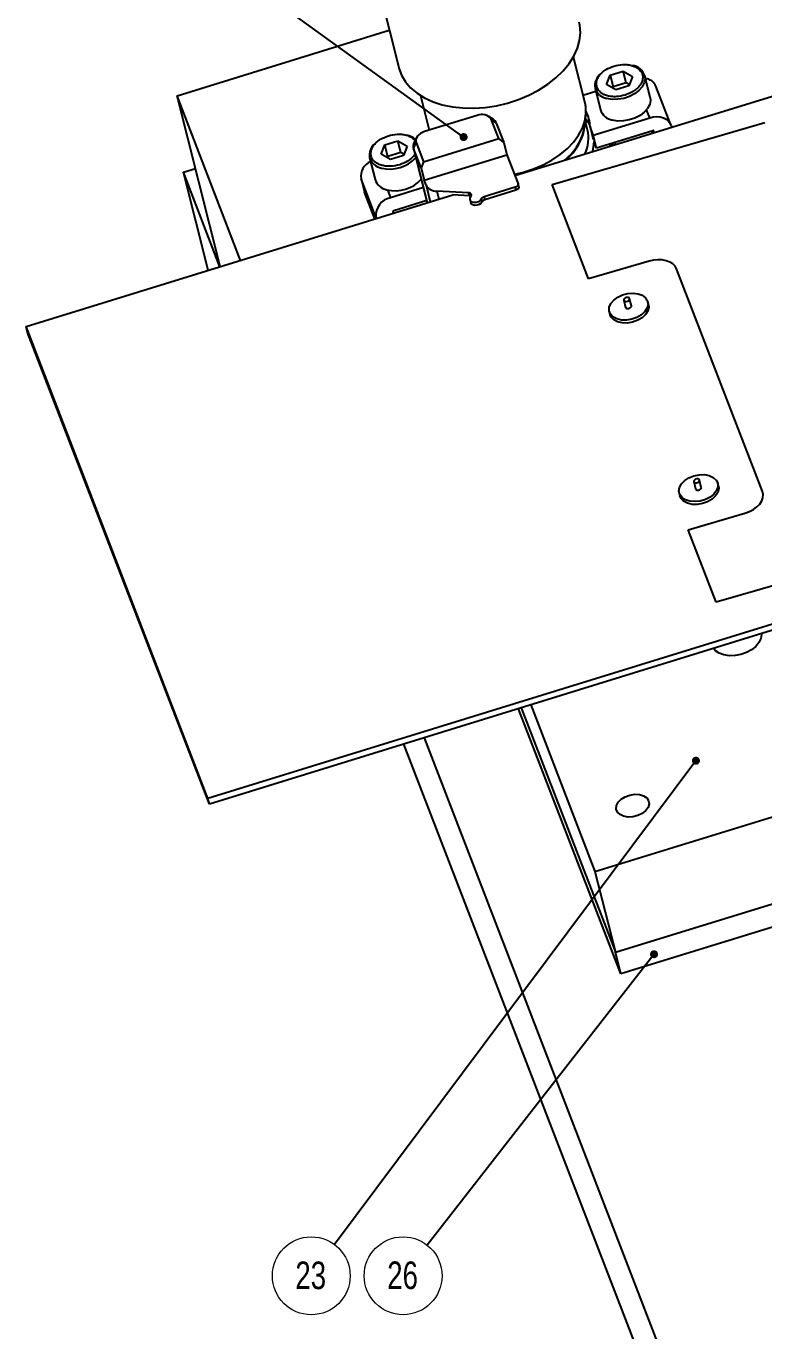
# Model space of a CAD drawing. Header units: millimetres. Extents: x 4 to 895, y 5 to 1495.
# Drawn here: x 485.5 to 579.1, y 181.5 to 347 of the extents above; entities that cross this region are included whole.
import ezdxf

# ---------------------------------------------------------------- set-up
doc = ezdxf.new("R2010")
doc.units = ezdxf.units.MM
doc.styles.add('SLDTEXTSTYLE0', font='TXT', dxfattribs={"width": 0.75})
doc.dimstyles.new('SLDDIMSTYLE1', dxfattribs={"dimtxt": 0.18, "dimasz": 1.016, "dimexe": 0, "dimexo": 0.0625, "dimgap": 0, "dimtad": 0, "dimtih": 1, "dimtoh": 1, "dimdec": 0, "dimrnd": 1e-09, "dimzin": 0, "dimdsep": 46, "dimtxsty": 'Standard', "dimblk1": 'DOT', "dimblk2": 'DOT', "dimsah": 1, "dimcen": 0.09, "dimadec": 0, "dimazin": 0, "dimtfac": 1.016, "dimtdec": 0, "dimtofl": 0, "dimtmove": 0, "dimatfit": 3, "dimldrblk": 'DOT', "dimfxl": 1, "dimfrac": 2, "dimtolj": 1, "dimtzin": 0, "dimarcsym": 0})

# ---------------------------------------------------------------- blocks, each defined once
blk = doc.blocks.new('SW_NOTE_25')
at = {"color": 0, "linetype": 'Continuous', "lineweight": 0}
blk.add_circle((-2.96, -3.96), 4.94, dxfattribs=at)
at = {"color": 0, "linetype": 'Continuous', "lineweight": 0, "insert": (-3.03, -2.15), "char_height": 3.5, "attachment_point": 2, "style": 'SLDTEXTSTYLE0'}
blk.add_mtext('23', dxfattribs=at)
blk = doc.blocks.new('_Dot')
at = {"color": 0, "linetype": 'ByBlock', "lineweight": -2}
blk.add_line((-0.5, 0), (-1, 0), dxfattribs=at)
at = {"color": 0, "linetype": 'ByBlock', "const_width": 0.5}
blk.add_lwpolyline([(-0.25, 0, 1), (0.25, 0, 1)], format="xyb", close=True, dxfattribs=at)
blk = doc.blocks.new('SW_NOTE_28')
at = {"color": 0, "linetype": 'Continuous', "lineweight": 0}
blk.add_circle((-3.04, -3.89), 4.94, dxfattribs=at)
at = {"color": 0, "linetype": 'Continuous', "lineweight": 0, "insert": (-3.11, -2.08), "char_height": 3.5, "attachment_point": 2, "style": 'SLDTEXTSTYLE0'}
blk.add_mtext('26', dxfattribs=at)

msp = doc.modelspace()

# ---------------------------------------------------------------- linework, layer by layer
at = {"color": 7, "linetype": 'Continuous', "lineweight": 25}
for p, q in [((527.306, 363.4), (532.78, 341.716)), ((504.647, 338.155), (531.58, 346.468)), ((556.419, 337.19), (554.937, 343.061)), ((547.521, 328.018), (592.088, 341.773)), ((559.618, 340.739), (561.27, 341.249)), ((561.27, 341.249), (562.451, 340.583)), ((561.64, 339.784), (561.27, 341.249)), ((559.147, 339.564), (559.618, 340.739)), ((560.328, 338.898), (559.147, 339.564)), ((559.618, 340.739), (559.988, 339.274)), ((559.988, 339.274), (559.927, 339.124)), ((561.64, 339.784), (559.988, 339.274)), ((561.98, 339.408), (560.328, 338.898)), ((562.04, 339.558), (561.64, 339.784)), ((562.451, 340.583), (561.98, 339.408)), ((564.69, 337.939), (563.996, 340.686)), ((567.309, 334.472), (565.427, 339.351)), ((512.704, 317.271), (504.647, 338.155)), ((510.12, 316.474), (504.647, 338.155)), ((535.545, 338.166), (536.652, 333.78)), ((556.16, 338.213), (557.79, 338.716)), ((557.694, 339.095), (558.388, 336.348)), ((542.732, 335.657), (536.056, 333.596)), ((544.766, 335.161), (544.226, 335.531)), ((545.465, 332.723), (544.518, 335.178)), ((545.155, 334.69), (544.518, 335.178)), ((545.155, 334.69), (546.102, 332.235)), ((552.252, 326.902), (579.224, 334.749)), ((556.385, 334.273), (556.526, 335.647)), ((556.748, 333.844), (556.459, 334.99)), ((557.472, 333.158), (564.626, 335.366)), ((567.359, 334.314), (567.4, 334.153)), ((535.032, 332.834), (534.732, 332.253)), ((535.927, 329.779), (545.465, 332.723)), ((546.102, 332.235), (545.465, 332.723)), ((557.472, 333.158), (557.057, 334.234)), ((557.057, 334.234), (557.472, 332.592)), ((557.888, 331.51), (557.472, 333.158)), ((565.042, 333.718), (557.888, 331.51)), ((565.02, 333.419), (564.919, 333.68)), ((565.206, 333.476), (565.156, 333.674)), ((530.533, 330.732), (531.004, 331.908)), ((531.004, 331.908), (532.656, 332.417)), ((531.374, 330.442), (531.004, 331.908)), ((532.656, 332.417), (533.837, 331.752)), ((533.026, 330.952), (532.656, 332.417)), ((533.837, 331.752), (533.366, 330.576)), ((534.632, 331.551), (536.391, 324.583)), ((534.664, 331.452), (534.98, 332.234)), ((535.611, 328.997), (534.664, 331.452)), ((534.98, 332.234), (535.927, 329.779)), ((546.102, 332.235), (546.497, 330.672)), ((557.888, 331.51), (557.571, 332.332)), ((559.594, 331.744), (559.641, 332.051)), ((559.926, 331.847), (559.959, 332.149)), ((560.29, 331.959), (560.241, 332.236)), ((529.08, 330.263), (529.773, 327.516)), ((531.714, 330.066), (530.533, 330.732)), ((531.374, 330.442), (531.313, 330.292)), ((533.026, 330.952), (531.374, 330.442)), ((533.366, 330.576), (531.714, 330.066)), ((533.426, 330.727), (533.026, 330.952)), ((535.927, 329.779), (535.611, 328.997)), ((536.005, 327.434), (546.497, 330.672)), ((546.497, 330.672), (547.918, 326.99)), ((505.46, 328.454), (506.978, 328.922)), ((508.602, 316.006), (505.46, 328.454)), ((510.085, 316.463), (505.46, 328.454)), ((535.611, 328.997), (536.005, 327.434)), ((529.874, 322.745), (527.992, 327.624)), ((527.992, 327.624), (528.427, 325.903)), ((535.907, 326.502), (531.72, 325.21)), ((536.241, 326.823), (536.005, 327.434)), ((541.64, 325.832), (537.605, 326.054)), ((547.559, 326.535), (543.603, 325.314)), ((547.652, 326.169), (543.695, 324.948)), ((548.018, 326.598), (547.926, 326.965)), ((556.879, 314.935), (552.252, 326.902)), ((485.48, 308.869), (539.629, 325.582)), ((529.729, 322.526), (528.427, 325.903)), ((536.323, 324.854), (532.136, 323.561)), ((541.732, 325.466), (539.629, 325.582)), ((541.831, 324.929), (541.923, 324.562)), ((541.85, 325.151), (541.976, 325.467)), ((529.874, 322.745), (529.915, 322.584)), ((532.109, 323.261), (532.059, 323.459)), ((564.546, 317.166), (556.879, 314.935)), ((578.942, 287.945), (568.047, 316.186)), ((561.343, 312.223), (561.574, 311.307)), ((562.301, 311.49), (562.07, 312.406)), ((564.478, 311.65), (564.386, 312.017)), ((559.489, 310.781), (559.582, 310.414)), ((508.565, 249.028), (485.48, 308.869)), ((485.665, 308.136), (485.48, 308.869)), ((508.75, 248.296), (485.665, 308.136)), ((570.222, 289.207), (570.453, 288.291)), ((571.18, 288.475), (570.949, 289.39)), ((573.357, 288.635), (573.265, 289.001)), ((568.368, 287.765), (568.461, 287.399)), ((569.51, 283.102), (576.72, 285.2)), ((573.07, 273.896), (569.51, 283.102)), ((581.421, 276.326), (573.07, 273.896)), ((583.012, 272.006), (508.565, 249.028)), ((583.589, 271.394), (508.75, 248.296)), ((560.964, 226.756), (547.984, 260.405)), ((548.311, 260.506), (560.271, 229.504)), ((549.533, 260.883), (557.682, 239.759)), ((567.391, 175.511), (536.061, 256.725)), ((572.939, 153.534), (533.443, 255.917)), ((508.75, 248.296), (508.565, 249.028)), ((557.682, 239.759), (589.682, 249.636)), ((557.682, 239.759), (560.271, 229.504)), ((560.271, 229.504), (590.537, 238.845)), ((591.23, 236.098), (560.964, 226.756)), ((560.964, 226.756), (560.271, 229.504))]:
    msp.add_line(p, q, dxfattribs=at)
at = {"color": 8, "linetype": 'Continuous', "lineweight": 25}
for p, q in [((564.626, 335.366), (564.24, 336.366)), ((565.156, 333.674), (565.151, 333.687)), ((534.664, 331.452), (536.397, 324.584)), ((553.785, 329.951), (554.224, 330.344)), ((531.334, 326.21), (531.72, 325.21)), ((536.241, 326.823), (536.776, 324.701)), ((537.605, 326.054), (537.862, 325.036)), ((547.559, 326.535), (547.652, 326.169)), ((541.64, 325.832), (541.732, 325.466)), ((543.256, 325.049), (543.348, 324.683)), ((543.603, 325.314), (543.695, 324.948))]:
    msp.add_line(p, q, dxfattribs=at)
at = {"color": 7, "linetype": 'Continuous', "lineweight": 25, "flags": 128}
for points in [[(543.736, 336.67), (545.165, 336.889), (546.58, 337.225), (547.959, 337.672), (549.282, 338.225), (550.528, 338.874), (551.679, 339.611), (552.717, 340.423), (553.627, 341.298), (554.394, 342.224), (555.006, 343.186), (555.456, 344.169), (555.736, 345.159), (555.841, 346.141), (555.77, 347.099), (555.686, 347.498)], [(532.78, 341.716), (532.797, 341.649), (533.129, 340.753), (533.629, 339.915), (534.29, 339.148), (535.102, 338.464), (536.052, 337.873), (537.126, 337.384), (538.308, 337.004), (539.58, 336.74), (540.922, 336.595), (542.314, 336.572), (543.736, 336.67)], [(564.69, 337.939), (564.732, 337.551), (564.632, 337.039), (564.366, 336.532), (563.947, 336.058), (563.398, 335.643), (562.749, 335.308), (562.035, 335.073), (561.294, 334.949), (560.566, 334.943), (559.891, 335.056)], [(547.452, 328.197), (548.61, 328.465), (549.879, 328.872), (551.091, 329.383), (552.225, 329.991), (553.262, 330.683), (554.181, 331.447), (554.968, 332.27), (555.607, 333.138), (556.088, 334.034), (556.401, 334.943), (556.542, 335.848), (556.508, 336.733), (556.419, 337.19)], [(564.626, 335.366), (565.081, 335.47), (565.536, 335.503), (565.972, 335.462), (566.375, 335.351), (566.727, 335.172), (567.015, 334.933), (567.228, 334.644), (567.359, 334.314)], [(536.056, 333.596), (535.784, 333.492), (535.535, 333.357), (535.321, 333.195), (535.148, 333.014), (535.024, 332.82), (534.953, 332.62), (534.938, 332.422), (534.98, 332.234)], [(547.918, 326.99), (547.932, 326.927), (547.927, 326.861), (547.903, 326.794), (547.862, 326.729), (547.804, 326.669), (547.733, 326.615), (547.65, 326.57), (547.559, 326.535)], [(548.018, 326.598), (548.024, 326.561), (548.019, 326.495), (547.996, 326.428), (547.954, 326.363), (547.897, 326.303), (547.825, 326.249), (547.742, 326.204), (547.652, 326.169)], [(541.976, 325.467), (541.994, 325.534), (541.992, 325.599), (541.972, 325.66), (541.934, 325.715), (541.879, 325.761), (541.81, 325.797), (541.729, 325.821), (541.64, 325.832)], [(543.256, 325.049), (543.115, 324.863), (542.892, 324.713), (542.619, 324.622), (542.338, 324.604), (542.088, 324.661), (541.909, 324.784), (541.825, 324.956), (541.85, 325.151)], [(543.348, 324.683), (543.207, 324.497), (542.984, 324.347), (542.712, 324.256), (542.43, 324.238), (542.181, 324.295), (542.001, 324.418), (541.923, 324.562)], [(568.047, 316.186), (567.857, 316.523), (567.568, 316.815), (567.19, 317.051), (566.738, 317.221), (566.228, 317.32), (565.678, 317.344), (565.111, 317.292), (564.546, 317.166)], [(564.346, 312.142), (564.418, 311.696), (564.306, 311.229), (564.018, 310.773), (563.576, 310.365), (563.013, 310.033), (562.37, 309.802), (561.694, 309.689), (561.037, 309.704), (560.447, 309.844), (559.967, 310.099), (559.633, 310.451), (559.47, 310.873), (559.49, 311.334), (559.692, 311.8), (560.06, 312.236), (560.568, 312.61), (561.177, 312.894), (561.842, 313.067), (562.515, 313.117), (563.144, 313.039), (563.685, 312.839), (564.095, 312.533), (564.346, 312.142)], [(564.478, 311.65), (564.51, 311.33), (564.398, 310.862), (564.111, 310.407), (563.669, 309.998), (563.105, 309.666), (562.462, 309.436), (561.787, 309.323), (561.13, 309.338), (560.539, 309.478), (560.059, 309.733), (559.725, 310.085), (559.582, 310.414)], [(561.349, 312.204), (561.41, 312.124), (561.516, 312.074), (561.652, 312.059), (561.795, 312.084), (561.925, 312.144), (562.022, 312.23), (562.071, 312.328), (562.064, 312.425), (562.003, 312.504), (561.897, 312.555), (561.761, 312.569), (561.618, 312.544), (561.487, 312.485), (561.391, 312.399), (561.342, 312.3), (561.349, 312.204)], [(561.574, 311.307), (561.58, 311.288), (561.641, 311.209), (561.747, 311.158), (561.883, 311.144), (562.026, 311.168), (562.156, 311.228), (562.253, 311.314), (562.302, 311.413), (562.301, 311.49)], [(570.918, 290.079), (571.583, 290.091), (572.191, 289.977), (572.698, 289.744), (573.064, 289.411), (573.265, 289.001), (573.283, 288.545), (573.119, 288.078), (572.783, 287.633), (572.302, 287.243), (571.711, 286.938), (571.054, 286.741), (570.378, 286.665), (569.736, 286.716), (569.173, 286.891), (568.732, 287.177), (568.446, 287.552), (568.336, 287.989), (568.41, 288.455), (568.662, 288.915), (569.074, 289.337), (569.615, 289.687), (570.245, 289.941), (570.918, 290.079)], [(573.357, 288.635), (573.389, 288.314), (573.277, 287.847), (572.99, 287.391), (572.548, 286.983), (571.984, 286.651), (571.341, 286.42), (570.666, 286.307), (570.008, 286.322), (569.418, 286.462), (568.938, 286.717), (568.604, 287.069), (568.461, 287.399)], [(570.57, 289.047), (570.712, 289.082), (570.835, 289.15), (570.92, 289.24), (570.953, 289.34), (570.931, 289.433), (570.856, 289.506), (570.74, 289.547), (570.6, 289.55), (570.458, 289.515), (570.336, 289.447), (570.251, 289.357), (570.217, 289.257), (570.239, 289.164), (570.314, 289.091), (570.43, 289.05), (570.57, 289.047)], [(570.453, 288.291), (570.47, 288.248), (570.545, 288.175), (570.662, 288.134), (570.801, 288.131)], [(570.801, 288.131), (570.943, 288.166), (571.066, 288.234), (571.151, 288.325), (571.185, 288.424), (571.18, 288.475)], [(576.72, 285.2), (577.277, 285.402), (577.787, 285.671), (578.23, 285.995), (578.587, 286.361), (578.845, 286.755), (578.993, 287.161), (579.026, 287.563), (578.942, 287.945)], [(578.812, 269.92), (578.818, 269.807), (578.74, 269.296), (578.494, 268.787), (578.093, 268.308), (577.559, 267.884), (576.921, 267.538), (576.212, 267.289), (575.473, 267.151), (574.741, 267.131), (574.057, 267.229), (573.457, 267.441), (572.975, 267.755), (572.713, 268.037)], [(564.494, 248.73), (564.553, 248.318), (564.426, 247.887), (564.125, 247.475), (563.676, 247.119), (563.121, 246.851), (562.507, 246.694), (561.89, 246.663), (561.324, 246.759), (560.86, 246.975), (560.538, 247.292), (560.388, 247.681), (560.423, 248.107), (560.64, 248.533), (561.019, 248.921), (561.526, 249.237), (562.117, 249.452), (562.74, 249.547), (563.338, 249.515), (563.859, 249.356), (564.256, 249.087), (564.494, 248.73)]]:
    msp.add_lwpolyline(points, dxfattribs=at)
at = {"color": 8, "linetype": 'Continuous', "lineweight": 25, "flags": 128}
msp.add_lwpolyline([(563.997, 340.685), (564.039, 340.298), (563.939, 339.786), (563.672, 339.279), (563.254, 338.805), (562.705, 338.39), (562.056, 338.055), (561.342, 337.82), (560.601, 337.696), (559.873, 337.69), (559.197, 337.803)], dxfattribs=at)
at = {"color": 7, "linetype": 'Continuous', "lineweight": 25}
for centre, radius, start, end in [((559.647, 339.405), 1.977, 129.61575, 189.02647), ((562.157, 340.073), 1.939, 18.38711, 81.68481), ((563.862, 338.637), 1.72, 24.52687, 82.60394), ((552.721, 334.114), 4.338, 1.59081, 28.02207), ((560.221, 336.962), 1.934, 198.50622, 260.16158), ((543.342, 334.36), 1.432, 34.78359, 115.18477), ((544.186, 334.285), 1.05, 22.67988, 56.49977), ((552.852, 332.321), 4.657, 25.56118, 38.75686), ((533.277, 330.719), 2.502, 49.08146, 77.38988), ((549.88, 335.291), 6.585, 311.28486, 351.10388), ((565.078, 333.641), 0.085, 23.09456, 114.81294), ((531.032, 330.573), 1.977, 129.61575, 189.02647), ((535.602, 331.775), 0.993, 151.24346, 198.99749), ((530.044, 327.919), 2.073, 114.1988, 188.15913), ((531.607, 328.13), 1.934, 198.50622, 260.16158), ((532.344, 330.551), 4.456, 256.14293, 317.72235), ((537.532, 327.52), 1.467, 208.35576, 272.83501), ((532.165, 322.953), 2.301, 101.17355, 185.18185), ((541.716, 324.971), 0.495, 61.57025, 88.1459), ((543.741, 324.774), 0.558, 104.34296, 150.41518), ((543.834, 324.408), 0.558, 104.34296, 150.41518), ((532.154, 323.467), 0.0959, 101.17355, 185.18185)]:
    msp.add_arc(centre, radius, start, end, dxfattribs=at)
at = {"color": 8, "linetype": 'Continuous', "lineweight": 25}
for centre, radius, start, end in [((559.528, 339.709), 1.934, 198.51117, 260.16121), ((550.041, 335.071), 6.394, 307.45697, 355.27064), ((552.253, 332.797), 4.616, 333.75998, 13.11664), ((552.529, 332.508), 5.046, 343.25956, 357.99759), ((530.914, 330.877), 1.934, 198.51117, 260.16121), ((531.651, 333.298), 4.456, 256.14293, 317.72235)]:
    msp.add_arc(centre, radius, start, end, dxfattribs=at)
at = {"color": 7, "linetype": 'Continuous', "lineweight": 25}
for points, knots in [([(557.938, 339.19), (557.886, 339.434), (557.808, 339.808), (557.999, 340.347), (558.255, 340.756), (558.621, 341.135), (559.199, 341.57), (559.738, 341.779), (560.089, 341.915)], [0, 0, 0, 0, 0.2394568, 0.3683607, 0.5, 0.6316393, 0.7605432, 1, 1, 1, 1]), ([(560.089, 341.915), (560.458, 342.001), (561.026, 342.134), (561.781, 342.11), (562.331, 342.014), (562.816, 341.834), (563.327, 341.512), (563.73, 340.978), (563.781, 340.336), (563.601, 339.801), (563.343, 339.391), (562.977, 339.012), (562.399, 338.577), (561.86, 338.368), (561.509, 338.232)], [0, 0, 0, 0, 0.1197284, 0.1841803, 0.25, 0.3158197, 0.3802716, 0.5, 0.6197284, 0.6841803, 0.75, 0.8158197, 0.8802716, 1, 1, 1, 1]), ([(561.509, 338.232), (561.14, 338.146), (560.572, 338.013), (559.817, 338.037), (559.267, 338.133), (558.784, 338.314), (558.261, 338.632), (558.065, 338.971), (557.938, 339.19)], [0, 0, 0, 0, 0.2394568, 0.3683607, 0.5, 0.6316393, 0.7605432, 1, 1, 1, 1]), ([(532.895, 329.401), (532.526, 329.314), (531.957, 329.181), (531.203, 329.205), (530.653, 329.301), (530.168, 329.482), (529.657, 329.804), (529.254, 330.337), (529.203, 330.979), (529.383, 331.515), (529.641, 331.925), (530.007, 332.303), (530.585, 332.739), (531.124, 332.947), (531.475, 333.083)], [0, 0, 0, 0, 0.1197284, 0.1841803, 0.25, 0.3158197, 0.3802716, 0.5, 0.6197284, 0.6841803, 0.75, 0.8158197, 0.8802716, 1, 1, 1, 1])]:
    msp.add_open_spline(points, degree=3, knots=knots, dxfattribs=at)
at = {"color": 8, "linetype": 'Continuous', "lineweight": 25}
for points, knots in [([(531.475, 333.083), (531.844, 333.17), (532.412, 333.303), (533.167, 333.279), (533.718, 333.183), (534.197, 333), (534.612, 332.764), (534.752, 332.536), (534.821, 332.425)], [0, 0, 0, 0, 0.2711272, 0.4170797, 0.5661296, 0.7151794, 0.861132, 1, 1, 1, 1]), ([(534.832, 330.758), (534.794, 330.693), (534.675, 330.49), (534.359, 330.181), (533.787, 329.745), (533.246, 329.536), (532.895, 329.401)], [0, 0, 0, 0, 0.1105741, 0.3447409, 0.5740417, 1, 1, 1, 1])]:
    msp.add_open_spline(points, degree=3, knots=knots, dxfattribs=at)

# ---------------------------------------------------------------- block references
at = {"color": 7, "linetype": 'Continuous', "lineweight": 0}
for name, p in [('SW_NOTE_25', (524.635, 192.435)), ('SW_NOTE_28', (536.373, 192.371))]:
    msp.add_blockref(name, p, dxfattribs=at)

# ---------------------------------------------------------------- leaders
for points in [[(586.401, 322.512), (574.052, 380.551)], [(541.013, 332.906), (506.37, 357.88)], [(570.494, 253.807), (524.635, 192.435)], [(565.179, 229.263), (536.373, 192.371)]]:
    msp.add_leader(points, dimstyle='SLDDIMSTYLE1', dxfattribs=at)

doc.saveas('drawing.dxf')
